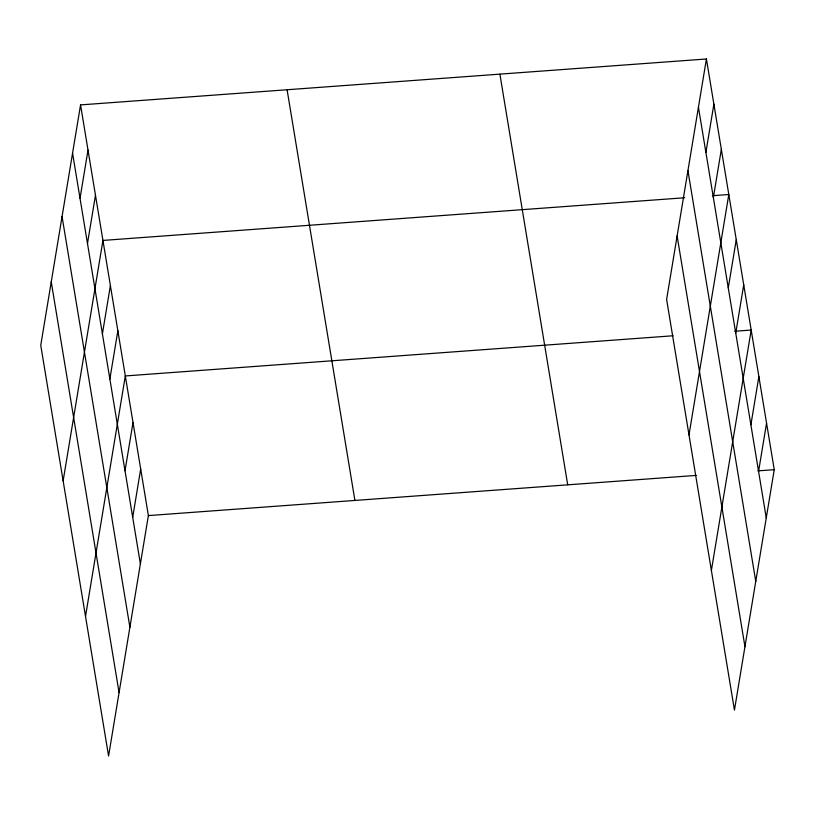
<?xml version="1.0" encoding="UTF-8"?>
<svg xmlns="http://www.w3.org/2000/svg" width="815" height="815" viewBox="0 0 815 815"><rect width="100%" height="100%" fill="white"/><g stroke="black" fill="none" stroke-linecap="round" stroke-linejoin="round"><path stroke-width="1.22" d="M80.553 104.901L40.75 345.315L108.578 756.014L148.381 515.589L80.553 104.901L706.422 58.986L774.25 469.685L734.447 710.099L666.619 299.411L706.422 58.986M80.023 198.33L88.01 150.072M87.48 243.512L95.477 195.243M63.132 480.85L102.935 240.425L684.732 197.75M102.405 333.865L110.392 285.596M109.862 379.036L117.859 330.778M85.514 616.374L125.316 375.949L673.109 335.77M125.011 470.754L133.008 422.496M132.702 517.301L140.689 469.043M705.892 152.425L713.889 104.167M713.359 197.597L721.346 149.339M689.001 434.935L728.804 194.52L712.432 195.712M728.274 287.95L736.271 239.692M735.741 333.131L743.728 284.863M711.383 570.469L751.186 330.044L734.814 331.247M750.89 424.849L758.877 376.591M758.571 471.396L766.558 423.138M148.381 515.589L696.173 475.41M757.879 470.876L774.25 469.685M698.435 107.244L766.263 517.943M687.942 170.661L755.76 581.35M677.122 235.993L744.951 646.692M499.89 74.134L567.709 484.833M287.094 89.742L354.912 500.441M72.566 153.159L140.384 563.848M62.062 216.566L129.891 627.265M51.243 281.909L119.072 692.597"/></g></svg>
